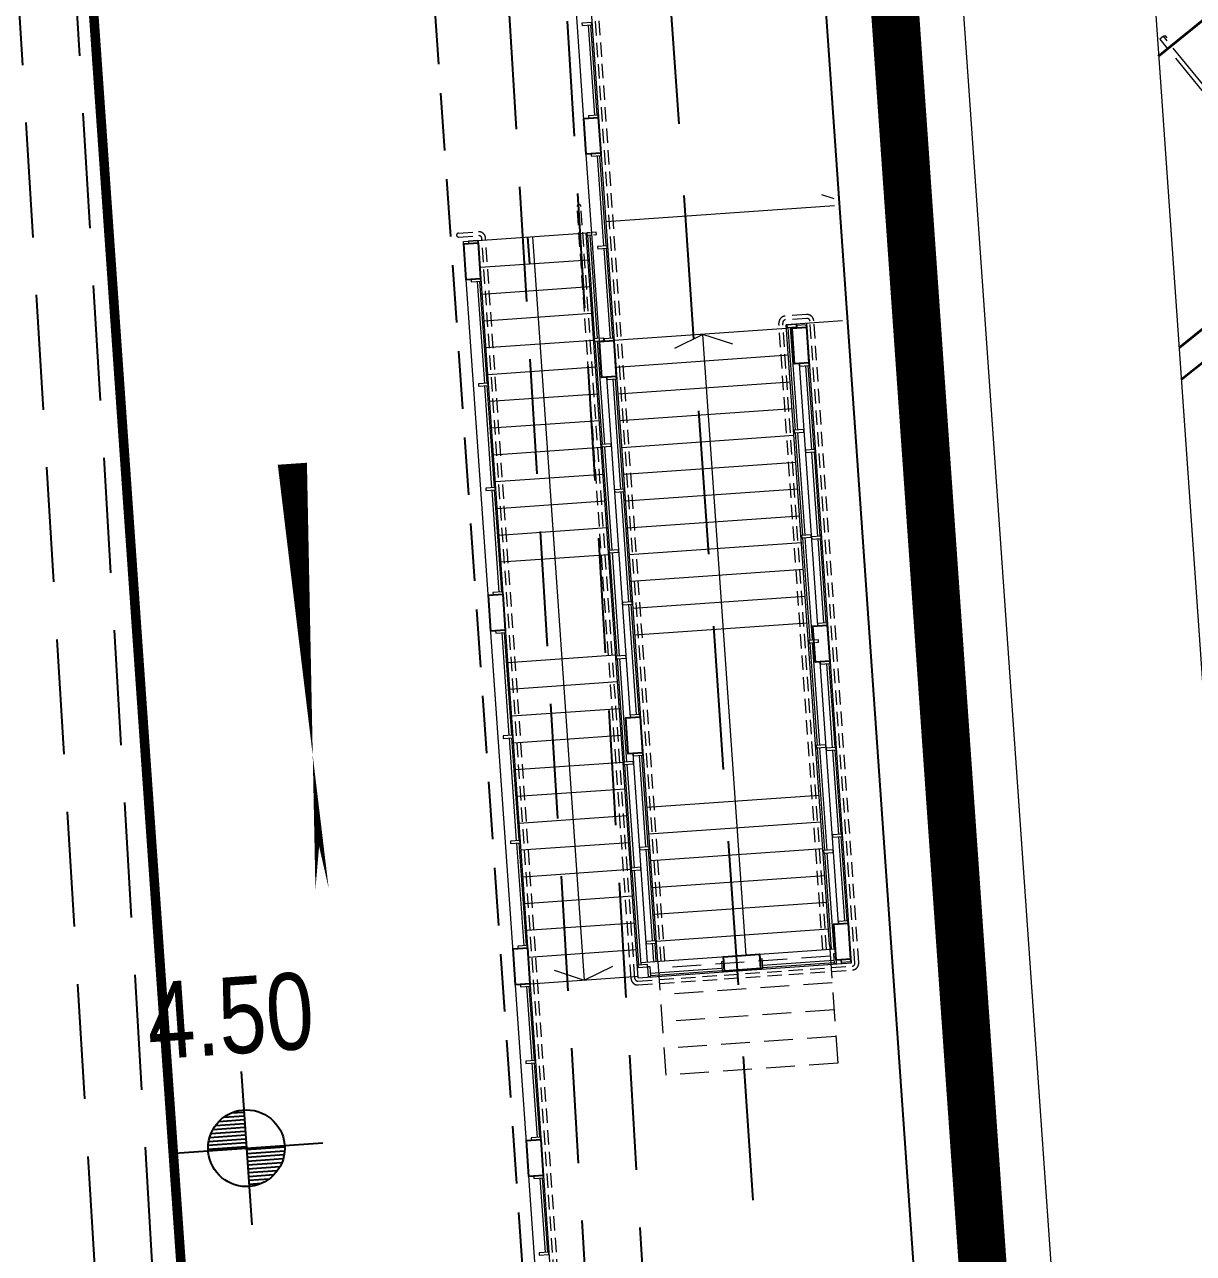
# Model space of a CAD drawing. Header units: millimetres. Extents: x 834681283 to 835686922, y 817551134 to 819407044.
# Drawn here: x 835218121 to 835230313, y 818118332 to 818131145 of the extents above; entities that cross this region are included whole.
import ezdxf
from ezdxf.enums import TextEntityAlignment as Align
from ezdxf.xclip import XClip

# ---------------------------------------------------------------- set-up
doc = ezdxf.new("R2010")
doc.units = ezdxf.units.MM
doc.header["$LTSCALE"] = 1200
doc.header["$MEASUREMENT"] = 0
doc.header["$XCLIPFRAME"] = 0
for name, pattern in [('P01-MAAN-P-EVA$0$HIDDEN', [0.375, 0.25, -0.125]), ('P01-MAAN-P-EVA$0$HIDDENX2', [0.75, 0.5, -0.25]), ('P01-MAGP-EVA-GREENERY$0$DASHED', [0.75, 0.5, -0.25]), ('P01-MAGP-EVA-GREENERY$0$DASHEDX2', [1.5, 1, -0.5]), ('P01-MAGP-EVA-GREENERY$0$DOT', [0.25, 0, -0.25]), ('P01-MAGP-EVA-GREENERY$0$HIDDEN', [0.375, 0.25, -0.125]), ('P01-MAGP-EVA-GREENERY$0$HIDDEN2', [0.1875, 0.125, -0.0625]), ('P01-MAGP-EVA-GREENERY$0$HIDDENX2', [0.75, 0.5, -0.25]), ('P01-MAGP-EVA-GREENERY$0$M_RM1104', [6, 4, -2]), ('P01-MAGP-P-RF$0$P01-MBDR-P-B1$0$FDA(cad v 2007)$0$HIDDENX2', [0.75, 0.5, -0.25]), ('P01-MAGP-P-RF$0$PHANTOM', [2.5, 1.25, -0.25, 0.25, -0.25, 0.25, -0.25])]:
    doc.linetypes.add(name, pattern=pattern)
doc.layers.get('Defpoints').update_dxf_attribs({"color": 15})
for name, color, linetype, lineweight in [('AR-PLANT_AR_BS_MI_', 9, 'Continuous', 25), ('P01-MAAN-P-EVA$0$AR-F-LEV_AR_BS_', 4, 'Continuous', 25), ('P01-MAGP-EVA-GREENERY$0$AR-STAIR_AR_BS_MI_', 7, 'Continuous', 18), ('P01-MAGP-EVA-GREENERY$0$AR-WA-STEEL_AR_BS_MI_', 3, 'Continuous', 0), ('P01-MAGP-EVA-GREENERY$0$DR-FLD', 8, 'Continuous', 25), ('P01-MAGP-EVA-GREENERY$0$LI-FIT', 8, 'Continuous', 25), ('P01-MAGP-EVA-GREENERY$0$RLP340', 8, 'P01-MAGP-EVA-GREENERY$0$HIDDEN2', 5), ('P01-MAGP-P-RF$0$AR-PLANT_AR_BS_MI_', 4, 'Continuous', 25), ('P01-MAGP-P-RF$0$AR-ROOF_AR_BS_MI_', 3, 'Continuous', 18), ('P01-MAGP-P-RF$0$MMH053__', 253, 'P01-MAGP-P-RF$0$PHANTOM', 40), ('P01-MAGP-P-RF$0$P01_MS_01_N1-FloorPlan-PART2OFUPPERROOFSETTINGOUT$0$S-BEAM', 253, 'Continuous', 35), ('P01-MAGP-P-RF$0$ROOF MESH HALF TONE$0$A-GLAZ', 253, 'Continuous', 9)]:
    doc.layers.add(name, color=color, linetype=linetype, lineweight=lineweight)
for name, color, linetype in [('P01-MAAN-P-EVA$0$ADA08640', 2, 'Continuous'), ('P01-MAAN-P-EVA$0$HATCH', 9, 'Continuous'), ('P01-MAAN-P-EVA$0$RLP0830A', 6, 'Continuous'), ('P01-MAGP-EVA-GREENERY$0$AR-FS-AR-EVA', 8, 'Continuous'), ('P01-MAGP-EVA-GREENERY$0$BOX-CULVERT', 8, 'P01-MAGP-EVA-GREENERY$0$DASHED'), ('P01-MAGP-EVA-GREENERY$0$MVA_MARKING', 254, 'Continuous'), ('P01-MAGP-EVA-GREENERY$0$SURFACE CHANNEL', 8, 'Continuous')]:
    doc.layers.add(name, color=color, linetype=linetype)
doc.layers.get('P01-MAGP-EVA-GREENERY$0$BOX-CULVERT').off()
doc.styles.add('P01-MAAN-P-EVA$0$RLP-SIMPLEX', font='simplex.shx', dxfattribs={"width": 0.8})
doc.styles.add('P01-MAAN-P-EVA$0$Style-Arial', font='arial.ttf')

# ---------------------------------------------------------------- blocks, each defined once
blk = doc.blocks.new('P01-MAGP-P-RF$0$ROOF MESH HALF TONE')
at = {"layer": 'P01-MAGP-P-RF$0$ROOF MESH HALF TONE$0$A-GLAZ', "lineweight": 5}
for p, q in [((5729.847576843748, 39800.73718978555), (5689.618832333211, 39771.7623024042)), ((5689.61883233321, 39771.7623024042), (5765.678586614256, 39664.18622036826)), ((5765.645012816731, 39750.10663036148), (5729.847576843748, 39800.73718978555)), ((5750.067316659676, 39803.68058146304), (5734.92979963687, 39801.47701000127)), ((5765.632681038514, 39781.66551013965), (5750.067316659676, 39803.68058146304)), ((7051.388544206232, 37931.59889368308), (5821.612559563899, 39670.94821791149)), ((5837.354112583681, 39562.81102747499), (7275.888828236365, 37528.20113364353))]:
    blk.add_line(p, q, dxfattribs=at)
blk = doc.blocks.new('P01-MAGP-P-RF')
at = {"layer": 'P01-MAGP-P-RF$0$AR-PLANT_AR_BS_MI_', "lineweight": 13}
blk.add_lwpolyline([(835319975.4285933, 818155651.1053132, 0.520567152926035), (835304582.671299, 818174660.2844), (835238734.6727839, 818170056.9365556, 0.4142135623714282), (835224882.2184259, 818154122.0908312), (835228069.2674862, 818108533.3565245, 0.4142135623739243), (835244004.1132107, 818094680.9021666), (835289068.137734, 818097831.269449, 0.3152987003235073), (835307727.6125411, 818112940.8523319)], format="xyb", close=True, dxfattribs=at)
at = {"layer": 'P01-MAGP-P-RF$0$AR-ROOF_AR_BS_MI_', "linetype": 'P01-MAGP-P-RF$0$P01-MBDR-P-B1$0$FDA(cad v 2007)$0$HIDDENX2'}
blk.add_lwpolyline([(835319139.1353179, 818155890.9251571, 0.5205671529267053), (835304643.3437868, 818173792.4025826), (835238795.3452717, 818169189.054738, 0.4142135623688354), (835225750.1002433, 818154182.763319), (835228937.1493038, 818108594.0290123, 0.4142135623741363), (835243943.4407228, 818095548.7839842), (835289007.4652462, 818098699.1512666, 0.3152987003220428), (835306891.3192657, 818113180.6721758)], format="xyb", close=True, dxfattribs=at)
at = {"layer": 'P01-MAGP-P-RF$0$AR-ROOF_AR_BS_MI_'}
for points in [[(835318600.8316005, 818156045.2919532, 0.5205671529280326), (835304682.3973423, 818173233.76601), (835238834.3988272, 818168630.418166, 0.4142135623724634), (835226308.7368157, 818154221.8168745), (835229495.7858759, 818108633.0825677, 0.4142135623783449), (835243904.3871673, 818096107.4205562), (835288968.4116907, 818099257.7878386, 0.3152987003244816), (835306353.0155482, 818113335.0389719)], [(835316678.3183239, 818156596.6019392, 0.5205671529317327), (835304821.8743259, 818171238.6353952), (835238973.875811, 818166635.2875508, 0.414213562367992), (835228303.8674309, 818154361.2938583), (835231490.9164909, 818108772.5595514, 0.4142135623777134), (835243764.9101837, 818098102.5511712), (835288828.9347069, 818101252.9184537, 0.3152987003244741), (835304430.5022715, 818113886.3489578)]]:
    blk.add_lwpolyline(points, format="xyb", close=True, dxfattribs=at)
at = {"layer": 'P01-MAGP-P-RF$0$P01_MS_01_N1-FloorPlan-PART2OFUPPERROOFSETTINGOUT$0$S-BEAM'}
for p, q in [((835229949.8047913, 818130817.1940979), (835230737.7975051, 818131455.274112)), ((835232344.2552588, 818129526.4590589), (835230162.5058078, 818127774.6397026)), ((835230185.6808712, 818127443.1349818), (835232516.0573741, 818129314.2933145))]:
    blk.add_line(p, q, dxfattribs=at)
at = {"layer": 'P01-MAGP-P-RF$0$MMH053__', "rotation": 3.998948738169357}
blk.add_blockref('P01-MAGP-P-RF$0$ROOF MESH HALF TONE', (835227060.6708761, 818090920.0691246), dxfattribs=at)
blk = doc.blocks.new('P01-MAAN-P-EVA$0$LEV1')
for p, q in [((0, 2.000000000043656), (0, -2.000000000043656)), ((-2.000000000043656, 0), (2.000000000043656, 0)), ((-0.9989641103552458, 0.04550501362336945), (0, 0.04550501362336945)), ((-0.9893575142723421, 0.1455050136255522), (0, 0.1455050136255522)), ((-0.969395320975309, 0.245505013627735), (0, 0.245505013627735)), ((0.9989641103552458, -0.04550501362336945), (0, -0.04550501362336945)), ((0.9893575142727968, -0.1455050136255522), (0, -0.1455050136255522)), ((0.969395320975309, -0.245505013627735), (0, -0.245505013627735)), ((0.9384169039385597, -0.3455050136299178), (0, -0.3455050136299178)), ((0.8952794440092475, -0.4455050136321006), (0, -0.4455050136321006)), ((0.838107558815409, -0.5455050136342834), (0, -0.5455050136342834)), ((0.7637560326502353, -0.6455050136364662), (0, -0.6455050136364662)), ((0.6665000185194003, -0.745505013638649), (0, -0.745505013638649)), ((0.5339674821098015, -0.8455050136408317), (0, -0.8455050136408317)), ((0.3256075386316297, -0.9455050136430145), (0, -0.9455050136430145))]:
    blk.add_line(p, q)
blk.add_circle((0, 0), 1.000000000021828)
blk = doc.blocks.new('P01-MAAN-P-EVA$0$F-LEV')
for p, q in [((-0.7637560326502353, 0.6455050136364662), (0, 0.6455050136364662)), ((-0.6665000185194003, 0.745505013638649), (0, 0.745505013638649)), ((-0.5339674821098015, 0.8455050136408317), (0, 0.8455050136408317)), ((-0.3256075386316297, 0.9455050136430145), (0, 0.9455050136430145)), ((-0.9384169039385597, 0.3455050136299178), (0, 0.3455050136299178)), ((-0.8952794440092475, 0.4455050136321006), (0, 0.4455050136321006)), ((-0.838107558815409, 0.5455050136342834), (0, 0.5455050136342834))]:
    blk.add_line(p, q)
blk.add_blockref('P01-MAAN-P-EVA$0$LEV1', (0, 0))
at = {"style": 'P01-MAAN-P-EVA$0$RLP-SIMPLEX', "width": 0.8}
blk.add_attdef('FFL', (1.499999999999545, 1.000000000000909), '', height=2, dxfattribs=at)
blk = doc.blocks.new('P01-MAAN-P-EVA')
at = {"layer": 'P01-MAAN-P-EVA$0$HATCH', "ltscale": 0.1}
h = blk.add_hatch(dxfattribs=at)
h.set_pattern_fill('_USER', color=240, scale=1000, angle=45, pattern_type=0)
h.set_pattern_definition([(45, (0, 0), (-707.1067811865474, 707.1067811865476), [])])
edge = h.paths.add_edge_path()
edge.add_arc((835196988.9345523, 818165276.9745445), 4500.000000514357, 18.141599978340707, 95.30201113692448, ccw=False)
edge.add_line((835201265.2391587, 818166678.1236862), (835207845.7257276, 818146594.4902254))
edge.add_line((835207845.7257276, 818146594.4902254), (835213873.1115303, 818060376.1242896))
edge.add_line((835213873.1115303, 818060376.1242896), (835249478.7595128, 818062865.2572773))
edge.add_line((835249478.7595128, 818062865.2572773), (835248373.9996351, 818055694.0373124))
edge.add_line((835248373.9996351, 818055694.0373124), (835252894.9996349, 818008746.0373122))
edge.add_line((835252894.9996349, 818008746.0373122), (835250407.9996349, 818006215.0373122))
edge.add_line((835250407.9996349, 818006215.0373122), (835243260.9996346, 818005049.0373126))
edge.add_line((835243260.9996346, 818005049.0373126), (835236208.1431193, 818004470.2020658))
edge.add_line((835236208.1431193, 818004470.2020658), (835241212.9533161, 818020285.1361902))
edge.add_line((835241212.9533161, 818020285.1361902), (835241220.2103381, 818039416.008414))
edge.add_line((835241220.2103381, 818039416.008414), (835229055.7083666, 818038576.0394297))
edge.add_line((835229055.7083666, 818038576.0394297), (835228294.9256233, 818049593.7595501))
edge.add_line((835228294.9256233, 818049593.7595501), (835229458.61106, 818057956.1832129))
edge.add_line((835229458.61106, 818057956.1832129), (835210625.7706214, 818056639.6099429))
edge.add_line((835210625.7706214, 818056639.6099429), (835209478.331739, 818073053.0781873))
edge.add_line((835209478.331739, 818073053.0781873), (835194734, 818069578))
edge.add_line((835194734, 818069578), (835179214, 818138785))
edge.add_line((835179214, 818138785), (835191844, 818148372))
edge.add_line((835191844, 818148372), (835202738.5886738, 818150939.9030486))
edge.add_line((835202738.5886738, 818150939.9030486), (835196573.10963, 818169757.7210938))
at = {"layer": 'P01-MAAN-P-EVA$0$ADA08640', "linetype": 'P01-MAAN-P-EVA$0$HIDDENX2', "const_width": 500}
blk.add_lwpolyline([(835229014.7167639, 818106859.9050701, -0.03063790197056524), (835228787.5222088, 818108583.5974777), (835225600.4878196, 818154172.3330578, -0.4142135623722903), (835238775.633485, 818169328.0427638), (835304623.6115761, 818173931.3678612, -0.3679707541123024), (835319439.2576125, 818163006.2040265, -0.3236595884325233)], format="xyb", dxfattribs=at)
at = {"layer": 'P01-MAAN-P-EVA$0$RLP0830A', "linetype": 'P01-MAAN-P-EVA$0$HIDDEN', "ltscale": 5}
blk.add_line((835220820.8501835, 818189969.2650999), (835227725.926216, 818089751.4021077), dxfattribs=at)
at = {"layer": 'P01-MAAN-P-EVA$0$AR-F-LEV_AR_BS_'}
ref = blk.add_blockref('P01-MAAN-P-EVA$0$F-LEV', (835220435.0419036, 818119429.2363142), dxfattribs=dict(at, xscale=399.9999999886597, yscale=400.0000000000001, zscale=400.0000000000002, rotation=3.998588288781939))
ref.add_attrib('FFL', '4.50', dxfattribs={"layer": '0', "height": 799.9999999999998, "rotation": 3.998591580459447, "style": 'P01-MAAN-P-EVA$0$Style-Arial', "width": 0.8}).set_placement((835220266.5584515, 818120812.0508972), align=Align.MIDDLE)
blk = doc.blocks.new('P01-MAGP-EVA-GREENERY$0$ST-ARR')
at = {"color": 4}
blk.add_lwpolyline([(-305.5555555554456, -124.9999999999854), (5.820766091346741e-11, 1.455191522836685e-11), (305.5555555556202, -124.9999999999854)], dxfattribs=at)
blk = doc.blocks.new('P01-MAGP-EVA-GREENERY$0$A$C6C283414')
at = {"layer": 'P01-MAGP-EVA-GREENERY$0$AR-STAIR_AR_BS_MI_'}
for p, q in [((-1995.008751869202, -0.0006433725357055664), (0.0001904964447021484, 1.192092895507812e-07)), ((-1995.008751988411, -0.0006433725357055664), (-1995.008138537407, -1903.000643253326))]:
    blk.add_line(p, q, dxfattribs=at)
blk.add_lwpolyline([(0.0001904964447021484, 1.192092895507812e-07), (0.000235438346862793, -719.9999998807907), (-1995.008138775826, -1903.000643253326), (-2595.008751988411, -0.0008368492126464844)], dxfattribs=at)
blk = doc.blocks.new('P01-MAGP-EVA-GREENERY$0$BOX-CULVERT LINE')
at = {"layer": 'Defpoints', "linetype": 'P01-MAGP-EVA-GREENERY$0$DASHEDX2'}
for p, q in [((835213657.6, 818214667.8000004), (835225776.1245968, 818012938.6057324)), ((835213062.3, 818214572.2000004), (835225177.2192677, 818012902.6322484)), ((835218643.5, 818206715.0000005), (835228331.3000001, 818045447.8000004)), ((835219248.8000001, 818206645.2000004), (835228930.2, 818045483.8000004))]:
    blk.add_line(p, q, dxfattribs=at)
blk = doc.blocks.new('P01-MAGP-EVA-GREENERY$0$RM1017')
blk.add_lwpolyline([(0, 0, 0, 0.4877528312527627, 0), (0, -1.558850351096311, 0.06096910390659534, 0.3048455195329767, 0), (0, -3.999994045836303, 0.3048455195329767, 0.3048455195329767, 0)], format="xyseb")
blk = doc.blocks.new('P01-MAGP-EVA-GREENERY$0$MVA_MARKING')
at = {"layer": 'P01-MAGP-EVA-GREENERY$0$MVA_MARKING', "linetype": 'P01-MAGP-EVA-GREENERY$0$M_RM1104', "const_width": 100}
blk.add_lwpolyline([(835221593.6120164, 818091898.2643687), (835217535.9692905, 818149940.5628519)], dxfattribs=at)
at = {"layer": 'P01-MAGP-EVA-GREENERY$0$MVA_MARKING', "xscale": 1000.000000000001, "yscale": 1000.000000000001, "zscale": 1000.000000000001, "rotation": 183.9989487382233}
blk.add_blockref('P01-MAGP-EVA-GREENERY$0$RM1017', (835221193.470477, 818122575.8676932), dxfattribs=at)
blk = doc.blocks.new('P01-MAGP-EVA-GREENERY')
at = {"color": 4}
blk.add_line((835223367.893647, 818128929.9183266), (835223387.4202886, 818128650.6000135), dxfattribs=at)
at = {"layer": 'Defpoints', "linetype": 'P01-MAGP-EVA-GREENERY$0$HIDDEN'}
blk.add_line((835225755.091496, 818154183.1113591), (835229314.7227908, 818103264.8354918), dxfattribs=at)
at = {"layer": 'P01-MAGP-EVA-GREENERY$0$AR-FS-AR-EVA', "linetype": 'P01-MAGP-EVA-GREENERY$0$HIDDENX2'}
blk.add_lwpolyline([(835220763.8332701, 818154672.4736215), (835224713.9588196, 818098168.1479583)], dxfattribs=at)
at = {"layer": 'P01-MAGP-EVA-GREENERY$0$AR-STAIR_AR_BS_MI_'}
for p, q in [((835225011.8741804, 818154131.1551442), (835226750.1127678, 818129266.8332921)), ((835223980.7016253, 818129792.9834384), (835223779.645661, 818132668.964324)), ((835224725.4041591, 818121377.4049232), (835223946.1450489, 818132524.223324)), ((835224068.5236881, 818130200.0992159), (835224002.8649901, 818131139.3069593)), ((835224093.4628142, 818130201.8426778), (835224027.8040243, 818131141.0504148)), ((835224117.2514938, 818127839.7226137), (835223980.7016252, 818129792.9834385)), ((835224163.8145192, 818128836.925747), (835224098.1561099, 818129776.1335099)), ((835224188.7536465, 818128838.6692084), (835224123.0952371, 818129777.8769718)), ((835228545.747409, 818129392.3686153), (835224186.3938403, 818129087.6133285)), ((835222701.026231, 818128883.2982341), (835224037.763543, 818128976.7482383)), ((835223504.1175404, 818117395.5648502), (835222701.026231, 818128883.2982341)), ((835223648.8595203, 818117562.0643069), (835222856.6468331, 818128894.1775165)), ((835223417.7719141, 818128933.4052181), (835223959.643108, 818121182.3230028)), ((835224521.8068151, 818121206.7909814), (835223978.9071805, 818128972.633631)), ((835224071.034615, 818127869.974362), (835223995.6193911, 818128948.7409459)), ((835224095.9737438, 818127871.7178236), (835224020.558519, 818128950.4844073)), ((835224231.2187071, 818127872.7509276), (835224165.5583435, 818128811.9866383)), ((835224256.1578351, 818127874.494389), (835224190.4974706, 818128813.7301005)), ((835222876.1712812, 818128614.8590673), (835223998.4324213, 818128693.3152375)), ((835222920.7126194, 818127404.1843747), (835222846.3830682, 818128467.4227101)), ((835222945.6517458, 818127405.9278362), (835222871.3221947, 818128469.1661721)), ((835222895.6981469, 818128335.5407873), (835224017.9592867, 818128413.9969573)), ((835222915.2250124, 818128056.2225074), (835224037.4861524, 818128134.6786776)), ((835228629.4241151, 818128195.2905685), (835226065.6975824, 818128016.0636132)), ((835226068.4597149, 818127976.1599122), (835224117.2493125, 818127839.7538341)), ((835226517.534728, 818121552.8122855), (835226065.6975824, 818128016.0636132)), ((835226082.8229553, 818127986.1851633), (835226157.6818646, 818126915.3701689)), ((835226107.7620889, 818127987.9286169), (835226182.6209984, 818126917.1136225)), ((835226746.3773845, 818121362.3075846), (835226280.1740687, 818128031.0575559)), ((835226833.8062409, 818128069.7544007), (835228825.3086479, 818099582.665701)), ((835222934.7518787, 818127776.9042268), (835224057.0129304, 818127855.3603915)), ((835224148.1935928, 818126766.268666), (835224072.778368, 818127845.0352496)), ((835224173.1327215, 818126768.0121285), (835224097.717496, 818127846.778712)), ((835225648.1564575, 818121441.9132403), (835225195.6244191, 818127915.1415526)), ((835226088.0137112, 818127696.8436497), (835224292.3962091, 818127571.3149651)), ((835226394.4588926, 818124876.3188031), (835226203.3757029, 818127609.6456014)), ((835226332.3205706, 818126711.4519148), (835226270.950805, 818127589.3086718)), ((835226357.2596986, 818126713.1953768), (835226295.8899325, 818127591.0521338)), ((835222954.2787437, 818127497.5859475), (835224076.5397032, 818127576.0421048)), ((835224441.3741338, 818123920.3146086), (835224193.2816844, 818127469.122546)), ((835222996.7856318, 818126316.0069062), (835222922.4560808, 818127379.2452419)), ((835223021.7247587, 818126317.7503687), (835222947.3952073, 818127380.9887037)), ((835224341.2304631, 818126299.1018707), (835224260.8579454, 818127448.7856967)), ((835224366.169591, 818126300.8453326), (835224285.7970736, 818127450.5291593)), ((835226107.5405043, 818127417.5253646), (835224311.9229754, 818127291.9966785)), ((835222973.8056092, 818127218.2676681), (835224096.0664663, 818127296.7238175)), ((835226127.0672964, 818127138.2070792), (835224331.449742, 818127012.6783915)), ((835222993.332475, 818126938.9493871), (835224115.5932301, 818127017.4055303)), ((835226146.594088, 818126858.8887951), (835224350.9765091, 818126733.3601044)), ((835226159.4253274, 818126890.4310361), (835226234.2842368, 818125819.6160411)), ((835226184.3644606, 818126892.1744897), (835226259.22337, 818125821.3594953)), ((835223012.8593405, 818126659.6311076), (835224135.1199927, 818126738.0872427)), ((835224225.3525693, 818125662.5629708), (835224149.9373451, 818126741.3295543)), ((835224250.2916987, 818125664.3064326), (835224174.8764735, 818126743.0730163)), ((835226420.3733076, 818125810.3995137), (835226359.0035405, 818126688.2562706)), ((835226166.1208808, 818126579.5705088), (835224370.503275, 818126454.0418179)), ((835226395.4341797, 818125808.6560516), (835226334.0644126, 818126686.5128087)), ((835223032.3862063, 818126380.3128276), (835224154.6467557, 818126458.7689562)), ((835223072.8586439, 818125227.8294379), (835222998.5290928, 818126291.0677739)), ((835223097.7977715, 818125229.5728999), (835223023.4682195, 818126292.8112352)), ((835223051.9130112, 818126100.9945437), (835224174.1735189, 818126179.4506693)), ((835224423.3468229, 818125124.4789377), (835224342.9743059, 818126274.1627638)), ((835224448.2859508, 818125126.2223998), (835224367.9134331, 818126275.9062264)), ((835226185.6476729, 818126300.2522246), (835224390.0300415, 818126174.7235299)), ((835226205.174465, 818126020.9339399), (835224409.5568078, 818125895.4052433)), ((835223071.4398167, 818125821.6762593), (835224193.7002825, 818125900.1323818)), ((835226236.0276984, 818125794.6769091), (835226310.8866088, 818124723.8619149)), ((835226260.9668317, 818125796.4203627), (835226335.8257416, 818124725.605368)), ((835226224.7012577, 818125741.615654), (835224429.0835743, 818125616.086958)), ((835226458.5477887, 818124905.8601884), (835226397.1780225, 818125783.7169455)), ((835226483.4869168, 818124907.6036506), (835226422.11715, 818125785.4604073)), ((835223090.9666222, 818125542.3579754), (835224213.2270453, 818125620.8140948)), ((835224302.5115465, 818124558.8572747), (835224227.0963222, 818125637.6238583)), ((835224327.450675, 818124560.6007361), (835224252.0354505, 818125639.3673198)), ((835226244.2280498, 818125462.2973695), (835224448.6103407, 818125336.7686703)), ((835226263.7548418, 818125182.9790835), (835224468.1371073, 818125057.4503835)), ((835224505.4631829, 818123949.8560053), (835224425.0906658, 818125099.5398321)), ((835224530.4023111, 818123951.5994676), (835224450.0297935, 818125101.2832937)), ((835226283.281448, 818124903.6607847), (835224487.6638739, 818124778.1320962)), ((835223177.4088994, 818123732.3026012), (835223102.497481, 818124803.8641804)), ((835223202.3480276, 818123734.0460631), (835223127.4366086, 818124805.6076424)), ((835226312.630071, 818124698.9227815), (835226387.4889784, 818123628.1077875)), ((835226337.5692044, 818124700.6662359), (835226412.4281116, 818123629.8512411)), ((835223164.1920813, 818124494.9144058), (835224286.4523046, 818124573.3705112)), ((835224379.6705236, 818123455.1515783), (835224304.2552993, 818124533.9181621)), ((835224404.6096516, 818123456.8950409), (835224329.1944277, 818124535.6616246)), ((835226611.6939989, 818121768.9050148), (835226420.6108094, 818124502.2318114)), ((835226549.5558226, 818123604.038134), (835226488.1860559, 818124481.894891)), ((835226574.49495, 818123605.7815965), (835226513.1251835, 818124483.6383532)), ((835223183.7189467, 818124215.5961257), (835224305.9791697, 818124294.0522314)), ((835223203.2457519, 818123936.2778412), (835224325.5059328, 818124014.7339439)), ((835223254.0637785, 818122635.8018881), (835223179.1523609, 818123707.3634684)), ((835223279.002907, 818122637.5453504), (835223204.0914882, 818123709.1069303)), ((835223222.7725568, 818123656.9595573), (835224345.0326964, 818123735.4156572)), ((835224619.6623553, 818121370.0126629), (835224467.5260578, 818123546.2276174)), ((835224601.8759804, 818122570.7221915), (835224535.1014501, 818123525.8907082)), ((835224626.8151091, 818122572.465653), (835224560.0405775, 818123527.6341695)), ((835226389.2324407, 818123603.1686552), (835226464.0913523, 818122532.3536601)), ((835226414.171574, 818123604.9121087), (835226489.0304861, 818122534.0971144)), ((835226612.6694306, 818122701.2422713), (835226551.2996651, 818123579.0990285)), ((835226637.6085587, 818122702.9857339), (835226576.2387928, 818123580.8424904)), ((835223242.2993625, 818123377.641273), (835224364.5594596, 818123456.09737)), ((835224456.8295008, 818122351.4458832), (835224381.4142767, 818123430.2124668)), ((835224481.7686293, 818122353.189345), (835224406.3534048, 818123431.9559288)), ((835223261.8261676, 818123098.3229889), (835224384.0862223, 818123176.7790825)), ((835226408.8106394, 818123108.0432243), (835224613.1930872, 818122982.514538)), ((835223281.3529729, 818122819.0047046), (835224403.6129854, 818122897.460795)), ((835226428.3378048, 818122828.7249669), (835224632.7198538, 818122703.1962513)), ((835223330.7186577, 818121539.3011764), (835223255.8072394, 818122610.8627553)), ((835223355.657787, 818121541.044638), (835223280.7463678, 818122612.606218)), ((835223300.8797777, 818122539.6864203), (835224423.1397489, 818122618.1425085)), ((835226675.78304, 818121798.446409), (835226614.4132744, 818122676.303166)), ((835226700.7221678, 818121800.1898717), (835226639.3524014, 818122678.0466281)), ((835224670.3943537, 818121590.6145692), (835224603.6198236, 818122545.7830848)), ((835224695.3334818, 818121592.3580304), (835224628.5589507, 818122547.5265467)), ((835226447.8645976, 818122549.406683), (835224652.2466198, 818122423.877964)), ((835226465.8348145, 818122507.4145275), (835226535.9832307, 818121503.9799626)), ((835226490.7739482, 818122509.1579818), (835226560.9223634, 818121505.7234229)), ((835223320.4065824, 818122260.3681363), (835224442.6665119, 818122338.8242215)), ((835224527.6419333, 818121338.5185353), (835224458.572906, 818122326.506746)), ((835224552.581062, 818121340.2619977), (835224483.5120351, 818122328.2502083)), ((835226467.3913895, 818122270.0883963), (835224671.7733868, 818122144.5596772)), ((835223339.9333881, 818121981.0498521), (835224462.1932744, 818122059.5059338)), ((835226486.918182, 818121990.7701119), (835224691.3001533, 818121865.2413898)), ((835223359.4601934, 818121701.7315677), (835224481.7200377, 818121780.187647)), ((835226506.4450831, 818121711.4518348), (835224710.8269198, 818121585.9231032)), ((835224685.4949787, 818121374.6149284), (835224672.138197, 818121565.6754625)), ((835224710.4341062, 818121376.3583878), (835224697.0773246, 818121567.4189245)), ((835223378.9869987, 818121422.4132838), (835224501.2468014, 818121500.8693597)), ((835224550.8375856, 818121365.2012193), (835226579.8791136, 818121507.048662)), ((835224521.8068151, 818121206.7909814), (835226746.3773845, 818121362.3075846)), ((835224649.6983327, 818121255.8293151), (835225394.3813571, 818121307.8890561)), ((835225818.3466158, 818121337.5278721), (835226563.0296459, 818121389.5876139)), ((835225820.0900738, 818121312.5887992), (835226564.7730986, 818121364.6486211)), ((835226640.6354614, 818121354.9153094), (835226637.8459169, 818121394.8180223)), ((835223398.5138644, 818121143.0950038), (835224520.7737068, 818121221.5510828)), ((835224651.4417953, 818121230.8901798), (835225396.1248169, 818121282.9499615)), ((835223414.487475, 818120341.0399696), (835223360.3574945, 818121115.335919)), ((835223439.4266036, 818120342.783431), (835223385.2966231, 818121117.0793806)), ((835223470.3609171, 818119541.8048875), (835223416.230936, 818120316.1008368)), ((835223495.3000462, 818119543.548349), (835223441.1700654, 818120317.844299)), ((835223554.1296406, 818118343.5450263), (835223499.9997542, 818119117.8396302)), ((835223579.0687702, 818118345.2884886), (835223524.9388833, 818119119.5830922))]:
    blk.add_line(p, q, dxfattribs=at)
at = {"layer": 'P01-MAGP-EVA-GREENERY$0$AR-STAIR_AR_BS_MI_', "linetype": 'P01-MAGP-EVA-GREENERY$0$HIDDEN'}
for p, q in [((835226517.5096622, 818121552.8105338), (835226520.9965867, 818121502.9322678)), ((835226520.9965866, 818121502.9322675), (835226604.0531178, 818120314.8590213)), ((835224725.4042745, 818121377.4049312), (835224808.4608063, 818120189.331685)), ((835226525.9717662, 818121432.1335413), (835224730.3536855, 818121306.6048168)), ((835226545.4985582, 818121152.8152571), (835224749.8804525, 818121027.2865301)), ((835226565.025307, 818120873.4969682), (835224769.4072186, 818120747.9682431)), ((835226565.0253513, 818120873.4969715), (835224769.4072188, 818120747.9682401)), ((835226584.5521427, 818120594.1786869), (835224788.9339854, 818120468.6499534)), ((835226604.0532686, 818120314.8586068), (835224808.4608063, 818120189.331685))]:
    blk.add_line(p, q, dxfattribs=at)
at = {"layer": 'P01-MAGP-EVA-GREENERY$0$AR-WA-STEEL_AR_BS_MI_', "color": 7}
for points in [[(835223935.2822402, 818131159.6433532), (835223937.0257028, 818131134.7042205), (835224036.7822338, 818131141.678069), (835224035.038771, 818131166.6172024)], [(835224002.6844926, 818130195.4964834), (835224004.4279548, 818130170.5573508), (835224104.1844854, 818130177.5311998), (835224102.441024, 818130202.4703327)], [(835224030.579889, 818129796.4703604), (835224032.3233515, 818129771.531227), (835224132.0798823, 818129778.5050762), (835224130.3364205, 818129803.4442096)], [(835222750.9404669, 818128886.7877126), (835222752.683929, 818128861.8485798), (835222852.44046, 818128868.822429), (835222850.6969976, 818128893.7615612)], [(835224097.9821235, 818128832.3234894), (835224099.7255858, 818128807.3843567), (835224199.4821165, 818128814.3582062), (835224197.7386541, 818128839.2973387)], [(835222778.8358632, 818128487.7615894), (835222780.5793256, 818128462.8224568), (835222880.335857, 818128469.7963061), (835222878.5923942, 818128494.7354387)], [(835226072.1014047, 818128010.496652), (835226073.8448669, 818127985.5575199), (835226173.6013978, 818127992.5313684), (835226171.8579355, 818128017.4705012)], [(835226175.4792063, 818128008.6716466), (835226177.2226694, 818127983.7325138), (835226276.9791994, 818127990.706363), (835226275.2357377, 818128015.6454957)], [(835224165.386311, 818127868.1486694), (835224167.129773, 818127843.2095369), (835224266.886304, 818127850.1833858), (835224265.1428411, 818127875.1225187)], [(835226203.3746032, 818127609.6455233), (835226205.1180656, 818127584.7063905), (835226304.8745958, 818127591.6802398), (835226303.1311339, 818127616.6193719)], [(835224193.281745, 818127469.1225483), (835224195.0252073, 818127444.1834154), (835224294.7817382, 818127451.1572654), (835224293.0382762, 818127476.096398)], [(835222854.8995268, 818127399.5834672), (835222856.6429895, 818127374.6443344), (835222956.3995205, 818127381.6181836), (835222954.656058, 818127406.5573157)], [(835226148.7037766, 818126914.7425256), (835226150.4472389, 818126889.8033929), (835226250.2037702, 818126896.7772422), (835226248.4603074, 818126921.7163749)], [(835226266.4882121, 818126706.8496602), (835226268.2316746, 818126681.9105275), (835226367.9882052, 818126688.8843765), (835226366.2447431, 818126713.8235087)], [(835222930.9631919, 818126311.4053451), (835222932.7066543, 818126286.4662119), (835223032.4631853, 818126293.440061), (835223030.7197224, 818126318.3791943)], [(835224275.3981047, 818126294.4996152), (835224277.1415676, 818126269.5604826), (835224376.8980978, 818126276.5343326), (835224375.1546351, 818126301.4734659)], [(835226225.3061485, 818125818.9883977), (835226227.0496114, 818125794.0492657), (835226326.8061416, 818125801.023115), (835226325.0626795, 818125825.9622475)], [(835226329.6018213, 818125804.053797), (835226331.3452835, 818125779.1146643), (835226431.1018143, 818125786.0885135), (835226429.3583518, 818125811.0276457)], [(835223007.0268561, 818125223.2272232), (835223008.7703179, 818125198.2880905), (835223108.5268487, 818125205.2619396), (835223106.7833862, 818125230.2010725)], [(835224357.5144644, 818125119.8766832), (835224359.2579271, 818125094.93755), (835224459.0144577, 818125101.9113992), (835224457.2709953, 818125126.8505325)], [(835226392.7154309, 818124901.2579337), (835226394.4588928, 818124876.3188012), (835226494.2154235, 818124883.2926503), (835226492.471961, 818124908.2317824)], [(835223034.9222531, 818124824.2011003), (835223036.6657146, 818124799.2619683), (835223136.422246, 818124806.2358167), (835223134.678783, 818124831.1749494)], [(835226420.6108271, 818124502.2318108), (835226422.3542895, 818124477.292678), (835226522.1108202, 818124484.2665273), (835226520.3673574, 818124509.2056599)], [(835224439.6308249, 818123945.2537503), (835224441.3742864, 818123920.3146172), (835224541.1308179, 818123927.2884663), (835224539.387355, 818123952.2275997)], [(835223111.5771892, 818123727.7003927), (835223113.3206514, 818123702.7612594), (835223213.0771824, 818123709.7351084), (835223211.3337206, 818123734.6742417)], [(835226378.5108904, 818123627.4801443), (835226380.2543526, 818123602.5410115), (835226480.010884, 818123609.5148606), (835226478.2674211, 818123634.453993)], [(835224467.5262213, 818123546.2276276), (835224469.2696837, 818123521.2884948), (835224569.0262146, 818123528.262345), (835224567.2827522, 818123553.2014769)], [(835226483.7244359, 818123599.435948), (835226485.4678985, 818123574.4968157), (835226585.2244287, 818123581.4706646), (835226583.4809666, 818123606.4097973)], [(835223188.2321262, 818122631.1996838), (835223189.9755892, 818122606.2605511), (835223289.7321193, 818122613.2344), (835223287.9886577, 818122638.1735328)], [(835226546.8380451, 818122696.6400857), (835226548.5815074, 818122671.7009532), (835226648.3380382, 818122678.6748023), (835226646.5945759, 818122703.613935)], [(835224536.044595, 818122566.1200049), (835224537.7880572, 818122541.1808721), (835224637.5445879, 818122548.1547214), (835224635.8011264, 818122573.0938536)], [(835226455.1132644, 818122531.7260169), (835226456.8567274, 818122506.7868842), (835226556.6132574, 818122513.7607335), (835226554.8697958, 818122538.6998662)], [(835226609.9516542, 818121793.8442233), (835226611.6951164, 818121768.9050906), (835226711.4516473, 818121775.8789397), (835226709.7081851, 818121800.8180724)], [(835224604.562968, 818121586.0123813), (835224606.3064312, 818121561.0732493), (835224706.0629611, 818121568.047098), (835224704.3194995, 818121592.9862307)], [(835223264.8870631, 818121534.6989756), (835223266.6305257, 818121509.759843), (835223366.3870565, 818121516.7336919), (835223364.643594, 818121541.6728245)], [(835226583.3660289, 818121457.1705153), (835226558.4268965, 818121455.4270538), (835226565.4007456, 818121355.6705223), (835226590.3398784, 818121357.4139853)], [(835224518.6564726, 818121337.8903733), (835224520.399934, 818121312.9512407), (835224620.1564648, 818121319.9250897), (835224618.4130026, 818121344.8642226)], [(835224645.0955976, 818121321.6685535), (835224620.1564648, 818121319.925091), (835224627.130314, 818121220.1685604), (835224652.0694466, 818121221.9120219)], [(835225414.7177489, 818121375.4718361), (835225389.7786165, 818121373.7283739), (835225396.7524654, 818121273.971843), (835225421.6915982, 818121275.7153054)], [(835225813.7438719, 818121403.3672328), (835225788.8047394, 818121401.6237706), (835225795.778589, 818121301.8672398), (835225820.7177216, 818121303.6107019)], [(835226637.8470511, 818121394.8181005), (835226639.5905142, 818121369.8789679), (835226739.347045, 818121376.8528169), (835226737.6035825, 818121401.7919496)], [(835223292.7824601, 818121135.6728524), (835223294.5259227, 818121110.7337196), (835223394.2824535, 818121117.7075688), (835223392.5389907, 818121142.6467015)], [(835223348.6575737, 818120336.4378866), (835223350.4010353, 818120311.4987537), (835223450.1575668, 818120318.4726033), (835223448.4141039, 818120343.4117366)], [(835223404.532687, 818119537.2029215), (835223406.2761487, 818119512.2637888), (835223506.03268, 818119519.237638), (835223504.2892171, 818119544.1767708)], [(835223432.4280832, 818119138.1767986), (835223434.1715455, 818119113.237666), (835223533.9280764, 818119120.2115151), (835223532.184614, 818119145.1506473)], [(835223488.3014386, 818118338.9430618), (835223490.0449014, 818118314.0039294), (835223589.8014323, 818118320.977779), (835223588.0579695, 818118345.9169117)]]:
    blk.add_lwpolyline(points, close=True, dxfattribs=at)
at = {"layer": 'P01-MAGP-EVA-GREENERY$0$AR-WA-STEEL_AR_BS_MI_', "color": 7, "linetype": 'P01-MAGP-EVA-GREENERY$0$HIDDEN2', "ltscale": 0.3}
for points in [[(835223984.8898294, 818128973.0518726), (835223986.6332922, 818128948.1127393), (835224086.3898228, 818128955.0865887), (835224084.6463602, 818128980.0257218)], [(835224062.0488063, 818127869.3461761), (835224063.7922688, 818127844.4070435), (835224163.5488, 818127851.3808928), (835224161.8053372, 818127876.3200254)], [(835226301.9085209, 818124723.2342715), (835226303.6519833, 818124698.2951388), (835226403.408514, 818124705.2689874), (835226401.6650516, 818124730.2081206)]]:
    blk.add_lwpolyline(points, close=True, dxfattribs=at)
at = {"layer": 'P01-MAGP-EVA-GREENERY$0$AR-WA-STEEL_AR_BS_MI_', "color": 7, "ltscale": 0.3}
for points in [[(835224139.2077833, 818126765.6404803), (835224140.9512457, 818126740.7013483), (835224240.7077765, 818126747.6751968), (835224238.964314, 818126772.6143296)], [(835224216.3667606, 818125661.934785), (835224218.1102229, 818125636.9956517), (835224317.8667532, 818125643.9695008), (835224316.1232914, 818125668.9086342)], [(835224293.525738, 818124558.2290885), (835224295.2692007, 818124533.289956), (835224395.0257307, 818124540.263805), (835224393.2822692, 818124565.2029376)], [(835224370.6847149, 818123454.5233928), (835224372.428177, 818123429.5842605), (835224472.184708, 818123436.558109), (835224470.4412464, 818123461.4972419)], [(835224447.843692, 818122350.8176976), (835224449.5871544, 818122325.8785644), (835224549.3436854, 818122332.8524133), (835224547.6002237, 818122357.7915468)]]:
    blk.add_lwpolyline(points, close=True, dxfattribs=at)
at = {"layer": 'P01-MAGP-EVA-GREENERY$0$DR-FLD'}
blk.add_lwpolyline([(835225660.3227918, 818154176.4862031), (835228847.3727502, 818108587.7508746, 0.2881518966568164), (835237730.2512074, 818096427.6247537)], format="xyb", dxfattribs=at)
at = {"layer": 'P01-MAGP-EVA-GREENERY$0$DR-FLD', "linetype": 'P01-MAGP-EVA-GREENERY$0$DOT', "const_width": 750}
blk.add_lwpolyline([(835228545.1666926, 818118287.8474151), (835229221.4597397, 818108613.9028156, 0.06539988364907126), (835229935.7602537, 818105097.5330423)], format="xyb", dxfattribs=at)
at = {"layer": 'P01-MAGP-EVA-GREENERY$0$LI-FIT'}
for points in [[(835224104.1844854, 818130177.5312), (835224130.3364205, 818129803.4442097), (835223980.7016103, 818129792.9834379), (835223954.5496751, 818130167.0704284)], [(835222852.44046, 818128868.822429), (835222878.5923942, 818128494.7354385), (835222728.9575839, 818128484.2746671), (835222702.8056494, 818128858.3616564)], [(835226276.9791994, 818127990.706363), (835226303.1311339, 818127616.6193718), (835226153.4963235, 818127606.1586004), (835226127.344389, 818127980.245591)], [(835224266.8863409, 818127850.1833879), (835224293.0382762, 818127476.0963981), (835224143.4034653, 818127465.6356255), (835224117.2515308, 818127839.7226166)], [(835223108.5268487, 818125205.2619396), (835223134.6787833, 818124831.1749494), (835222985.0439728, 818124820.7141775), (835222958.8920385, 818125194.8011672)], [(835226494.2154235, 818124883.2926503), (835226520.3673574, 818124509.2056599), (835226370.7325476, 818124498.7448878), (835226344.5806133, 818124872.8318777)], [(835224541.1308181, 818123927.2884666), (835224567.2827525, 818123553.2014768), (835224417.6479415, 818123542.740704), (835224391.4960076, 818123916.8276951)], [(835226711.4516474, 818121775.87894), (835226737.6035825, 818121401.7919496), (835226587.9687713, 818121391.3311776), (835226561.8168372, 818121765.4181682)], [(835223366.3870565, 818121516.7336919), (835223392.5389909, 818121142.6467013), (835223242.9041804, 818121132.1859295), (835223216.7522454, 818121506.27292)], [(835225795.778589, 818121301.8672398), (835225421.691598, 818121275.7153056), (835225411.2308266, 818121425.3501157), (835225785.3178164, 818121451.50205)], [(835223506.0326799, 818119519.2376381), (835223532.1846138, 818119145.1506472), (835223382.5498035, 818119134.6898757), (835223356.397869, 818119508.7768662)]]:
    blk.add_lwpolyline(points, close=True, dxfattribs=at)
at = {"layer": 'P01-MAGP-EVA-GREENERY$0$RLP340'}
for p, q in [((835224760.3264318, 818121379.8462901), (835223988.3903207, 818132421.9203655)), ((835224800.2290432, 818121382.6358258), (835224028.292933, 818132424.7099015)), ((835224447.3367485, 818121196.5723047), (835223884.5617291, 818129246.7214173)), ((835224487.2393615, 818121199.3618417), (835223924.4643399, 818129249.5109699)), ((835222645.8704059, 818128969.6620033), (835222855.3590968, 818128984.3071507)), ((835222648.6599424, 818128929.7593902), (835222858.1486474, 818128944.4045392)), ((835223676.452309, 818117669.2502012), (835222890.1677703, 818128916.5697335)), ((835223716.3549213, 818117672.0397377), (835222930.0703851, 818128919.3592693)), ((835226278.8863065, 818128121.187031), (835226054.4305774, 818128105.4956077)), ((835226446.2107103, 818121497.7040917), (835225989.4827127, 818128030.7842482)), ((835226486.1133226, 818121500.493628), (835226029.3853207, 818128033.5738419)), ((835226281.6758493, 818128081.2844188), (835226057.2201204, 818128065.592997)), ((835226781.6415862, 818121359.7601439), (835226313.6949654, 818128053.4496125)), ((835226821.5441983, 818121362.5496814), (835226353.597578, 818128056.2391491)), ((835224519.2584702, 818121171.5270356), (835226753.8067762, 818121327.7410321)), ((835224522.0480038, 818121131.6244229), (835226756.5963093, 818121287.8384198))]:
    blk.add_line(p, q, dxfattribs=at)
for centre, radius, start, end in [((835223904.5130352, 818129248.1161932), 19.99999968648373, 3.998981858681339, 183.9989818586813), ((835222647.2651746, 818128949.7106963), 20.00000008083228, 93.99896823156158, 273.9989682315615), ((835222860.2408131, 818128914.4775813), 70, 3.998961418001502, 93.99898185868132), ((835222860.2408116, 818128914.4775811), 30.00000000000003, 3.998961418001502, 93.99898185868132), ((835226059.3122771, 818128035.6660371), 70, 93.99896823156158, 183.9990431807147), ((835226283.7680057, 818128051.3574597), 70, 3.998961418001502, 93.99896823156158), ((835226059.3122771, 818128035.6660371), 30.00000000000003, 93.99896823156158, 183.9990431807147), ((835226283.7680054, 818128051.3574598), 30.00000000000003, 3.998961418001502, 93.99896823156158), ((835226751.7146263, 818121357.6679916), 30.00000000000003, 273.9989546044413, 3.998961418001502), ((835226751.7146263, 818121357.6679921), 70, 273.9989546044413, 3.998961418001502), ((835224517.1663201, 818121201.4539956), 70, 183.9989682315615, 273.9989546044413), ((835224517.1663202, 818121201.453995), 30.00000000000003, 183.9989682315615, 273.9989546044413)]:
    blk.add_arc(centre, radius, start, end, dxfattribs=at)
at = {"layer": 'P01-MAGP-EVA-GREENERY$0$SURFACE CHANNEL', "linetype": 'P01-MAGP-EVA-GREENERY$0$HIDDEN'}
for points in [[(835227298.059046, 818161456.5212429, 0.1350420038983131), (835225834.8967209, 818154188.6904386), (835229021.9466786, 818108599.9551134, 0.4142135622125427), (835243937.5172657, 818095633.5753818, 0.4142135622125427)], [(835243909.6218694, 818096032.6015049, -0.4142135622126315), (835229420.9728009, 818108627.8505192), (835226233.922844, 818154216.5858341, -0.1350420038944747), (835227655.2057463, 818161276.3928597, -0.1350420038944747)]]:
    blk.add_lwpolyline(points, format="xyb", dxfattribs=at)
at = {"rotation": 273.99894874131}
blk.add_blockref('P01-MAGP-EVA-GREENERY$0$A$C6C283414', (835229311.1021565, 818118444.0885885), dxfattribs=at)
at = {"layer": 'P01-MAGP-EVA-GREENERY$0$AR-STAIR_AR_BS_MI_', "rotation": 183.9989487426593}
blk.add_blockref('P01-MAGP-EVA-GREENERY$0$ST-ARR', (835226750.1127676, 818129266.8332919), dxfattribs=at)
at = {"layer": 'P01-MAGP-EVA-GREENERY$0$AR-STAIR_AR_BS_MI_'}
for p, xscale, rotation in [((835225195.6244192, 818127915.1415523), -1.000000000000001, 3.998948803718563), ((835223959.6616149, 818121182.3242856), -0.9999999999999942, 183.9989856434532)]:
    blk.add_blockref('P01-MAGP-EVA-GREENERY$0$ST-ARR', p, dxfattribs=dict(at, xscale=xscale, rotation=rotation))
at = {"layer": 'P01-MAGP-EVA-GREENERY$0$BOX-CULVERT', "rotation": 359.9999999999997}
blk.add_blockref('P01-MAGP-EVA-GREENERY$0$BOX-CULVERT LINE', (0, 1.588186776101813e-22), dxfattribs=at)
at = {"layer": 'P01-MAGP-EVA-GREENERY$0$MVA_MARKING', "rotation": 359.9999999999999}
blk.add_blockref('P01-MAGP-EVA-GREENERY$0$MVA_MARKING', (0, 1.588186776101813e-22), dxfattribs=at)
blk = doc.blocks.new('12027_SITE')
at = {"layer": 'Defpoints'}
blk.add_lwpolyline([(835304.582671299, 818174.6602844), (835238.7346727839, 818170.0569365557, 0.4142135623665788), (835224.8822184259, 818154.1220908312), (835228.0692674862, 818108.5333565245, 0.4142135623822082), (835244.0041132107, 818094.6809021666), (835289.0681377341, 818097.831269449, 0.3152987003272162), (835307.727612541, 818112.9408523319), (835319.9754285933, 818155.6511053132, 0.5205671529366895), (835304.582671299, 818174.6602844)], format="xyb", close=True, dxfattribs=at)

msp = doc.modelspace()

# ---------------------------------------------------------------- linework, layer by layer
at = {"layer": 'AR-PLANT_AR_BS_MI_', "lineweight": 13}
msp.add_lwpolyline([(835319975.4285933, 818155651.1053131, 0.520567152926035), (835304582.671299, 818174660.2844), (835238734.6727839, 818170056.9365556, 0.4142135623714282), (835224882.2184259, 818154122.090831), (835228069.2674862, 818108533.3565245, 0.4142135623739243), (835244004.1132107, 818094680.9021666), (835289068.137734, 818097831.269449, 0.3152987003235073), (835307727.612541, 818112940.8523318)], format="xyb", close=True, dxfattribs=at)

# ---------------------------------------------------------------- block references
ref = msp.add_blockref('12027_SITE', (0, 0), dxfattribs=dict(xscale=1000, yscale=1000, zscale=1000))
XClip(ref).set_block_clipping_path([(835171.4179906907, 818003.0079180738), (835381.5676709538, 818241.1415228392)])
ref = msp.add_blockref('P01-MAGP-EVA-GREENERY', (0, 0))
XClip(ref).set_block_clipping_path([(835304579.184374, 818174710.1626656), (835305796.165823, 818174873.3149368), (835307662.0338197, 818174689.8070786), (835310520.3633885, 818174065.1796945), (835313081.8681743, 818173026.565997), (835315581.7919986, 818171259.1109881), (835317651.2761323, 818169000.3924677), (835319046.8494221, 818167007.0337248), (835320133.4085228, 818164236.8954862), (835320669.2049217, 818161588.339545), (835320843.1778568, 818158211.368624), (835320023.4914253, 818155637.3225639), (835307775.6753732, 818112927.0695825), (835307486.5656325, 818111403.7745718), (835306472.3023188, 818108849.5676203), (835303557.4701333, 818104111.4948183), (835299124.0129836, 818101088.6384549), (835297415.7114913, 818099718.8653644), (835294427.9237889, 818098869.5449544), (835299696.7221286, 818083540.2194344), (835299696.7221286, 818003007.9180738), (835381567.6709538, 818003007.9180738), (835381567.6709538, 818241141.5228392), (835171417.9906907, 818241141.5228392), (835171417.9906907, 818003007.9180738), (835299646.7221286, 818003007.9180738), (835299646.7221286, 818083531.8665625), (835294380.6194693, 818098853.3491247), (835289071.6246588, 818097781.3911836), (835244007.6001352, 818094631.0239012), (835243402.3726704, 818094599.0591453), (835242636.0318141, 818094583.6296563), (835241827.5000405, 818094619.5304664), (835240278.7908783, 818094803.1013474), (835238615.9808831, 818095198.6516088), (835236837.1062446, 818095894.4355551), (835235914.818166, 818096333.9795084), (835235308.0351869, 818096662.1879468), (835233986.3356233, 818097536.8864938), (835232722.909551, 818098548.7006296), (835231238.5995908, 818100145.3524557), (835230243.8710234, 818101523.0034088), (835229459.3735335, 818102997.1350085), (835228749.5628562, 818104567.991932), (835228038.0088664, 818107442.8705243), (835228019.3892208, 818108529.8695997), (835224832.3401604, 818154118.6039063), (835224786.1936965, 818154547.7584285), (835224773.2807815, 818155026.8918852), (835224783.5408298, 818155896.2038279), (835224816.9600604, 818156261.0471077), (835224880.3945836, 818156930.3651428), (835224980.8038678, 818157693.5020338), (835225188.0995655, 818158657.4187651), (835225368.2602261, 818159369.90378), (835225838.1759521, 818160711.976452), (835226139.2108691, 818161405.4137219), (835226545.7954304, 818162235.3437661), (835227243.4511546, 818163421.3939792), (835227831.7674248, 818164241.3849411), (835228201.1016024, 818164708.4587804), (835228901.1138991, 818165512.979474), (835229693.714691, 818166280.4427017), (835231339.2155919, 818167719.4297662), (835233198.9440969, 818168772.0604982), (835234724.5905447, 818169505.6878428), (835236291.5872612, 818169941.2428173), (835238731.1858591, 818170106.814821)])
msp.add_blockref('P01-MAGP-P-RF', (0, 0))

# ---------------------------------------------------------------- next in the draw order: block references
msp.add_blockref('P01-MAAN-P-EVA', (2.384185791015625e-07, -2.384185791015625e-07))

doc.saveas('drawing.dxf')
